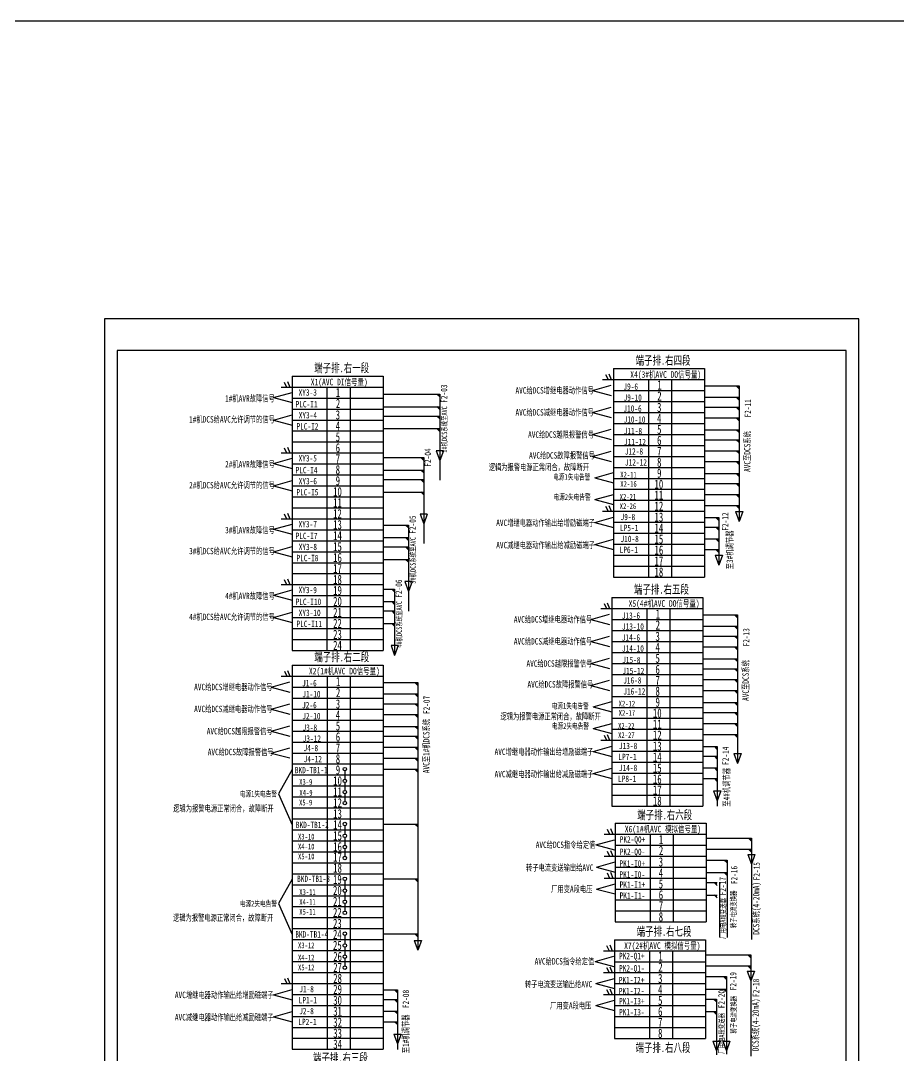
# Model space of a CAD drawing. Header units: millimetres. Extents: x -2527 to 7788, y -1442 to 1215.
# Drawn here: x 4668 to 5359, y -1030 to -215 of the extents above; entities that cross this region are included whole.
import ezdxf

# ---------------------------------------------------------------- set-up
doc = ezdxf.new("R2010")
doc.units = ezdxf.units.MM
doc.header["$MEASUREMENT"] = 0
doc.styles.get("Standard").update_dxf_attribs({"font": '', "width": 0.7, "height": 6})
doc.styles.get('Standard').set_extended_font_data('SimSun')

msp = doc.modelspace()

# ---------------------------------------------------------------- hatches: boundary and pattern name
for points in [[(5231.33, -502.92), (5233.59, -505.19), (5233.59, -502.92)], [(4995.67, -509.4), (4997.93, -511.67), (4997.93, -509.4)], [(5231.33, -511.83), (5233.59, -514.1), (5233.59, -511.83)], [(4995.67, -519.18), (4997.93, -521.45), (4997.93, -519.18)], [(5231.33, -519.66), (5233.59, -521.92), (5233.59, -519.66)], [(4995.67, -526.68), (4997.93, -528.95), (4997.93, -526.68)], [(5231.33, -528.21), (5233.59, -530.48), (5233.59, -528.21)], [(4995.67, -536.46), (4997.93, -538.73), (4997.93, -536.46)], [(5231.33, -537.47), (5233.59, -539.74), (5233.59, -537.47)], [(5231.33, -545.3), (5233.59, -547.57), (5233.59, -545.3)], [(4982.92, -559.39), (4985.18, -561.66), (4985.18, -559.39)], [(5231.33, -553.94), (5233.59, -556.21), (5233.59, -553.94)], [(4982.92, -569.17), (4985.18, -571.44), (4985.18, -569.17)], [(5231.33, -562.58), (5233.59, -564.85), (5233.59, -562.58)], [(4982.92, -576.67), (4985.18, -578.94), (4985.18, -576.67)], [(5231.33, -572.03), (5233.59, -574.3), (5233.59, -572.03)], [(4982.92, -586.45), (4985.18, -588.72), (4985.18, -586.45)], [(5231.33, -579.86), (5233.59, -582.13), (5233.59, -579.86)], [(5231.33, -588.5), (5233.59, -590.77), (5233.59, -588.5)], [(5231.33, -597.14), (5233.59, -599.41), (5233.59, -597.14)], [(5215.39, -606.65), (5217.65, -608.92), (5217.65, -606.65)], [(4970.89, -612.49), (4973.15, -614.76), (4973.15, -612.49)], [(5215.39, -614.26), (5217.65, -616.53), (5217.65, -614.26)], [(4970.89, -622.28), (4973.15, -624.55), (4973.15, -622.28)], [(5215.39, -623.39), (5217.65, -625.66), (5217.65, -623.39)], [(4970.89, -629.77), (4973.15, -632.04), (4973.15, -629.77)], [(5215.39, -631.79), (5217.65, -634.05), (5217.65, -631.79)], [(4970.89, -639.56), (4973.15, -641.83), (4973.15, -639.56)], [(4960.04, -662.89), (4962.3, -665.16), (4962.3, -662.89)], [(4960.04, -672.67), (4962.3, -674.94), (4962.3, -672.67)], [(4960.04, -680.17), (4962.3, -682.44), (4962.3, -680.17)], [(5230.06, -683.2), (5232.32, -685.47), (5232.32, -683.2)], [(4960.04, -689.95), (4962.3, -692.22), (4962.3, -689.95)], [(5230.06, -692.11), (5232.32, -694.38), (5232.32, -692.11)], [(5230.06, -699.94), (5232.32, -702.21), (5232.32, -699.94)], [(5230.06, -708.5), (5232.32, -710.76), (5232.32, -708.5)], [(5230.06, -717.76), (5232.32, -720.02), (5232.32, -717.76)], [(5230.06, -725.58), (5232.32, -727.85), (5232.32, -725.58)], [(4978.27, -736.44), (4980.52, -738.71), (4980.52, -736.44)], [(5230.06, -734.22), (5232.32, -736.49), (5232.32, -734.22)], [(4978.27, -745.35), (4980.52, -747.62), (4980.52, -745.35)], [(5230.06, -742.86), (5232.32, -745.13), (5232.32, -742.86)], [(4978.27, -753.18), (4980.52, -755.45), (4980.52, -753.18)], [(5230.06, -752.32), (5232.32, -754.58), (5232.32, -752.32)], [(4978.27, -761.74), (4980.52, -764.01), (4980.52, -761.74)], [(5230.06, -760.14), (5232.32, -762.41), (5232.32, -760.14)], [(4978.27, -771), (4980.52, -773.27), (4980.52, -771)], [(5230.06, -768.78), (5232.32, -771.05), (5232.32, -768.78)], [(4978.27, -778.83), (4980.52, -781.09), (4980.52, -778.83)], [(5230.06, -777.42), (5232.32, -779.69), (5232.32, -777.42)], [(4978.26, -787.47), (4980.52, -789.73), (4980.52, -787.47)], [(5214.13, -786.93), (5216.38, -789.2), (5216.38, -786.93)], [(4978.26, -796.11), (4980.52, -798.37), (4980.52, -796.11)], [(5214.13, -794.54), (5216.38, -796.81), (5216.38, -794.54)], [(4978.26, -804.75), (4980.52, -807.01), (4980.52, -804.75)], [(5214.13, -803.67), (5216.38, -805.94), (5216.38, -803.67)], [(5214.13, -812.07), (5216.38, -814.34), (5216.38, -812.07)], [(4978.26, -847.95), (4980.52, -850.21), (4980.52, -847.95)], [(5241.02, -859.1), (5243.28, -861.37), (5243.28, -859.1)], [(5241.02, -867.74), (5243.28, -870.01), (5243.28, -867.74)], [(5221.83, -876.26), (5224.09, -878.53), (5224.09, -876.26)], [(5221.83, -886.05), (5224.09, -888.32), (5224.09, -886.05)], [(4978.26, -891.15), (4980.52, -893.41), (4980.52, -891.15)], [(5214, -893.92), (5216.26, -896.19), (5216.26, -893.92)], [(5214, -903.71), (5216.26, -905.97), (5216.26, -903.71)], [(4978.26, -934.35), (4980.52, -936.61), (4980.52, -934.35)], [(5240.53, -950.87), (5242.78, -953.14), (5242.78, -950.87)], [(5240.53, -959.51), (5242.78, -961.78), (5242.78, -959.51)], [(5221.33, -968.04), (5223.59, -970.3), (5223.59, -968.04)], [(4962.33, -978.41), (4964.59, -980.68), (4964.59, -978.41)], [(5221.33, -977.82), (5223.59, -980.09), (5223.59, -977.82)], [(4962.33, -986.02), (4964.59, -988.29), (4964.59, -986.02)], [(5213.5, -985.69), (5215.76, -987.96), (5215.76, -985.69)], [(4962.33, -995.15), (4964.59, -997.42), (4964.59, -995.15)], [(5213.5, -995.48), (5215.76, -997.75), (5215.76, -995.48)], [(4962.33, -1003.55), (4964.59, -1005.82), (4964.59, -1003.55)]]:
    msp.add_hatch(color=0).paths.add_polyline_path(points)

# ---------------------------------------------------------------- linework, layer by layer
at = {"color": 0}
for p, q in [((4881.51, -495.25), (4953.26, -495.25)), ((4881.51, -495.25), (4949.62, -495.25)), ((4881.51, -495.25), (4881.51, -711.25)), ((4904.98, -495.25), (4949.62, -495.25)), ((4904.98, -495.25), (4949.62, -495.25)), ((4953.26, -495.25), (4953.26, -711.25)), ((5134.64, -489.33), (5206.39, -489.33)), ((5134.64, -489.33), (5202.75, -489.33)), ((5206.39, -489.33), (5206.39, -653.49)), ((4881.51, -503.89), (4953.26, -503.89)), ((4881.51, -503.89), (4949.62, -503.89)), ((4904.98, -503.89), (4949.62, -503.89)), ((4904.98, -503.89), (4949.62, -503.89)), ((4909.04, -503.89), (4909.04, -711.25)), ((4927.17, -503.89), (4927.17, -711.25)), ((5118.17, -506.61), (5132.87, -502.47)), ((5134.64, -497.97), (5206.39, -497.97)), ((5134.64, -497.97), (5202.75, -497.97)), ((5158.11, -497.97), (5202.75, -497.97)), ((5158.11, -497.97), (5202.75, -497.97)), ((5162.17, -497.97), (5162.17, -653.49)), ((5180.3, -497.97), (5180.3, -653.49)), ((5206.39, -502.92), (5233.59, -502.92)), ((5231.33, -502.92), (5233.59, -505.19)), ((5233.59, -502.92), (5233.59, -609.63)), ((4866.81, -512.16), (4881.51, -508.01)), ((4866.81, -512.16), (4881.51, -516.08)), ((4881.51, -512.53), (4953.26, -512.53)), ((4881.51, -512.53), (4949.62, -512.53)), ((4904.98, -512.53), (4949.62, -512.53)), ((4904.98, -512.53), (4949.62, -512.53)), ((4995.67, -509.4), (4997.93, -511.67)), ((4997.93, -509.4), (4997.93, -577.15)), ((5118.17, -506.61), (5132.87, -510.54)), ((5134.64, -506.61), (5206.39, -506.61)), ((5134.64, -506.61), (5202.75, -506.61)), ((5158.11, -506.61), (5202.75, -506.61)), ((5158.11, -506.61), (5202.75, -506.61)), ((5206.39, -511.83), (5233.59, -511.83)), ((5231.33, -511.83), (5233.59, -514.1)), ((4881.51, -521.17), (4953.26, -521.17)), ((4881.51, -521.17), (4949.62, -521.17)), ((4904.98, -521.17), (4949.62, -521.17)), ((4904.98, -521.17), (4949.62, -521.17)), ((4904.98, -521.17), (4949.62, -521.17)), ((4904.98, -521.17), (4949.62, -521.17)), ((4995.67, -519.18), (4997.93, -521.45)), ((5118.17, -523.89), (5132.87, -519.75)), ((5134.64, -515.25), (5206.39, -515.25)), ((5134.64, -515.25), (5202.75, -515.25)), ((5158.11, -515.25), (5202.75, -515.25)), ((5158.11, -515.25), (5202.75, -515.25)), ((5158.11, -515.25), (5202.75, -515.25)), ((5158.11, -515.25), (5202.75, -515.25)), ((5206.39, -519.66), (5233.59, -519.66)), ((5231.33, -519.66), (5233.59, -521.92)), ((4866.81, -529.81), (4881.51, -525.67)), ((4995.67, -526.68), (4997.93, -528.95)), ((5118.17, -523.89), (5132.87, -527.82)), ((5134.64, -523.89), (5206.39, -523.89)), ((5134.64, -523.89), (5202.75, -523.89)), ((5206.39, -528.21), (5233.59, -528.21)), ((5231.33, -528.21), (5233.59, -530.48)), ((4866.81, -529.81), (4881.51, -533.74)), ((4881.51, -529.81), (4953.26, -529.81)), ((4881.51, -529.81), (4949.62, -529.81)), ((4995.67, -536.46), (4997.93, -538.73)), ((5118.17, -541.17), (5132.87, -537.03)), ((5134.64, -532.53), (5206.39, -532.53)), ((5134.64, -532.53), (5202.75, -532.53)), ((5206.39, -537.47), (5233.59, -537.47)), ((5231.33, -537.47), (5233.59, -539.74)), ((4881.51, -538.45), (4953.26, -538.45)), ((4881.51, -538.45), (4949.62, -538.45)), ((5118.17, -541.17), (5132.87, -545.1)), ((5134.64, -541.17), (5206.39, -541.17)), ((5134.64, -541.17), (5202.75, -541.17)), ((5158.11, -541.17), (5202.75, -541.17)), ((5158.11, -541.17), (5202.75, -541.17)), ((5206.39, -545.3), (5233.59, -545.3)), ((5231.33, -545.3), (5233.59, -547.57)), ((4881.51, -547.09), (4953.26, -547.09)), ((4881.51, -547.09), (4949.62, -547.09)), ((4904.98, -547.09), (4949.62, -547.09)), ((4904.98, -547.09), (4949.62, -547.09)), ((5134.64, -549.81), (5206.39, -549.81)), ((5134.64, -549.81), (5202.75, -549.81)), ((5158.11, -549.81), (5202.75, -549.81)), ((5158.11, -549.81), (5202.75, -549.81)), ((4866.81, -564), (4881.51, -559.85)), ((4881.51, -555.73), (4953.26, -555.73)), ((4881.51, -555.73), (4949.62, -555.73)), ((4904.98, -555.73), (4949.62, -555.73)), ((4904.98, -555.73), (4949.62, -555.73)), ((4982.92, -559.39), (4985.18, -561.66)), ((4985.18, -559.39), (4985.18, -627.15)), ((5000.77, -553.96), (4995.1, -553.96)), ((4995.1, -553.96), (4997.93, -561.64)), ((5000.77, -553.96), (4997.93, -561.64)), ((5118.17, -558.45), (5132.87, -554.31)), ((5118.17, -558.45), (5132.87, -562.38)), ((5134.64, -558.45), (5206.39, -558.45)), ((5134.64, -558.45), (5202.75, -558.45)), ((5158.11, -558.45), (5202.75, -558.45)), ((5158.11, -558.45), (5202.75, -558.45)), ((5206.39, -553.94), (5233.59, -553.94)), ((5231.33, -553.94), (5233.59, -556.21)), ((4866.81, -564), (4881.51, -567.92)), ((4881.51, -564.37), (4953.26, -564.37)), ((4881.51, -564.37), (4949.62, -564.37)), ((4904.98, -564.37), (4949.62, -564.37)), ((4904.98, -564.37), (4949.62, -564.37)), ((4982.92, -569.17), (4985.18, -571.44)), ((5134.64, -567.09), (5206.39, -567.09)), ((5134.64, -567.09), (5202.75, -567.09)), ((5158.11, -567.09), (5202.75, -567.09)), ((5158.11, -567.09), (5202.75, -567.09)), ((5158.11, -567.09), (5202.75, -567.09)), ((5158.11, -567.09), (5202.75, -567.09)), ((5158.11, -567.09), (5202.75, -567.09)), ((5158.11, -567.09), (5202.75, -567.09)), ((5206.39, -562.58), (5233.59, -562.58)), ((5231.33, -562.58), (5233.59, -564.85)), ((4866.81, -581.65), (4881.51, -577.51)), ((4881.51, -573.01), (4953.26, -573.01)), ((4881.51, -573.01), (4949.62, -573.01)), ((4904.98, -573.01), (4949.62, -573.01)), ((4904.98, -573.01), (4949.62, -573.01)), ((4904.98, -573.01), (4949.62, -573.01)), ((4904.98, -573.01), (4949.62, -573.01)), ((4904.98, -573.01), (4949.62, -573.01)), ((4904.98, -573.01), (4949.62, -573.01)), ((4982.92, -576.67), (4985.18, -578.94)), ((5119.94, -575.23), (5134.64, -571.09)), ((5119.94, -575.23), (5134.64, -579.16)), ((5134.64, -575.73), (5206.39, -575.73)), ((5134.64, -575.73), (5202.75, -575.73)), ((5158.11, -575.73), (5202.75, -575.73)), ((5158.11, -575.73), (5202.75, -575.73)), ((5206.39, -572.03), (5233.59, -572.03)), ((5231.33, -572.03), (5233.59, -574.3)), ((4866.81, -581.65), (4881.51, -585.58)), ((4881.51, -581.65), (4953.26, -581.65)), ((4881.51, -581.65), (4949.62, -581.65)), ((4904.98, -581.65), (4949.62, -581.65)), ((4904.98, -581.65), (4949.62, -581.65)), ((4982.92, -586.45), (4985.18, -588.72)), ((5134.64, -584.37), (5206.39, -584.37)), ((5134.64, -584.37), (5202.75, -584.37)), ((5158.11, -584.37), (5202.75, -584.37)), ((5158.11, -584.37), (5202.75, -584.37)), ((5206.39, -579.86), (5233.59, -579.86)), ((5231.33, -579.86), (5233.59, -582.13)), ((4881.51, -590.29), (4953.26, -590.29)), ((4881.51, -590.29), (4949.62, -590.29)), ((4904.98, -590.29), (4949.62, -590.29)), ((4904.98, -590.29), (4949.62, -590.29)), ((5119.94, -592.51), (5134.64, -588.37)), ((5119.94, -592.51), (5134.64, -596.44)), ((5134.64, -593.01), (5202.75, -593.01)), ((5134.64, -593.01), (5206.39, -593.01)), ((5206.39, -588.5), (5233.59, -588.5)), ((5231.33, -588.5), (5233.59, -590.77)), ((4881.51, -598.93), (4949.62, -598.93)), ((4881.51, -598.93), (4953.26, -598.93)), ((5134.64, -601.65), (5202.75, -601.65)), ((5134.64, -601.65), (5206.39, -601.65)), ((5206.39, -597.14), (5233.59, -597.14)), ((5230.76, -601.96), (5233.59, -609.63)), ((5230.76, -601.96), (5236.42, -601.96)), ((5231.33, -597.14), (5233.59, -599.41)), ((5236.42, -601.96), (5233.59, -609.63)), ((4881.51, -607.57), (4949.62, -607.57)), ((4881.51, -607.57), (4953.26, -607.57)), ((4988.01, -603.95), (4982.35, -603.95)), ((4982.35, -603.95), (4985.18, -611.63)), ((4988.01, -603.95), (4985.18, -611.63)), ((5119.94, -610.57), (5134.64, -606.42)), ((5119.94, -610.57), (5134.64, -614.49)), ((5134.64, -610.29), (5206.39, -610.29)), ((5206.39, -606.66), (5217.66, -606.66)), ((5215.39, -606.65), (5217.65, -608.92)), ((5217.66, -606.66), (5217.66, -643.97)), ((4866.81, -615.84), (4881.51, -611.69)), ((4866.81, -615.84), (4881.51, -619.76)), ((4881.51, -616.21), (4953.26, -616.21)), ((4970.89, -612.49), (4973.15, -614.76)), ((4973.16, -612.49), (4973.16, -680.25)), ((5134.64, -618.93), (5206.39, -618.93)), ((5206.39, -614.26), (5217.66, -614.26)), ((5215.39, -614.26), (5217.65, -616.53)), ((4881.51, -624.85), (4953.26, -624.85)), ((4970.89, -622.28), (4973.15, -624.55)), ((5119.94, -627.85), (5134.64, -623.7)), ((5206.39, -623.4), (5217.66, -623.4)), ((5215.39, -623.39), (5217.65, -625.66)), ((4866.81, -633.49), (4881.51, -629.35)), ((4866.81, -633.49), (4881.51, -637.42)), ((4881.51, -633.49), (4953.26, -633.49)), ((4970.89, -629.77), (4973.15, -632.04)), ((5119.94, -627.85), (5134.64, -631.77)), ((5134.64, -627.57), (5206.39, -627.57)), ((5206.39, -631.79), (5217.66, -631.79)), ((5215.39, -631.79), (5217.65, -634.05)), ((4881.51, -642.13), (4953.26, -642.13)), ((4970.89, -639.56), (4973.15, -641.83)), ((5134.64, -636.21), (5206.39, -636.21)), ((5214.83, -636.29), (5220.49, -636.29)), ((5214.83, -636.29), (5217.66, -643.97)), ((5220.49, -636.29), (5217.66, -643.97)), ((4881.51, -650.77), (4953.26, -650.77)), ((5134.64, -644.85), (5206.39, -644.85)), ((4881.51, -659.41), (4953.26, -659.41)), ((4975.99, -657.06), (4970.32, -657.06)), ((4970.32, -657.06), (4973.16, -664.73)), ((4975.99, -657.06), (4973.16, -664.73)), ((5134.64, -653.49), (5206.39, -653.49)), ((4866.81, -667.68), (4881.51, -663.53)), ((4866.81, -667.68), (4881.51, -671.6)), ((4960.04, -662.89), (4962.3, -665.16)), ((4962.31, -662.89), (4962.31, -715.13)), ((4881.51, -668.05), (4953.26, -668.05)), ((4960.04, -672.67), (4962.3, -674.94)), ((5133.38, -669.62), (5205.13, -669.62)), ((5133.38, -669.62), (5201.48, -669.62)), ((5205.13, -669.62), (5205.13, -833.78)), ((4866.81, -685.33), (4881.51, -681.19)), ((4881.51, -676.69), (4953.26, -676.69)), ((4960.04, -680.17), (4962.3, -682.44)), ((5116.9, -686.9), (5131.61, -682.75)), ((5133.38, -678.26), (5205.13, -678.26)), ((5133.38, -678.26), (5201.48, -678.26)), ((5156.84, -678.26), (5201.48, -678.26)), ((5156.84, -678.26), (5201.48, -678.26)), ((5160.9, -678.26), (5160.9, -833.78)), ((5179.03, -678.26), (5179.03, -833.78)), ((5205.13, -683.2), (5232.32, -683.2)), ((5230.06, -683.2), (5232.32, -685.47)), ((5232.32, -683.2), (5232.32, -800.14)), ((4866.81, -685.33), (4881.51, -689.26)), ((4881.51, -685.33), (4953.26, -685.33)), ((4960.04, -689.95), (4962.3, -692.22)), ((5116.9, -686.9), (5131.61, -690.82)), ((5133.38, -686.9), (5205.13, -686.9)), ((5133.38, -686.9), (5201.48, -686.9)), ((5156.84, -686.9), (5201.48, -686.9)), ((5156.84, -686.9), (5201.48, -686.9)), ((5205.13, -692.11), (5232.32, -692.11)), ((5230.06, -692.11), (5232.32, -694.38)), ((4881.51, -693.97), (4953.26, -693.97)), ((5116.9, -704.18), (5131.61, -700.03)), ((5133.38, -695.54), (5205.13, -695.54)), ((5133.38, -695.54), (5201.48, -695.54)), ((5156.84, -695.54), (5201.48, -695.54)), ((5156.84, -695.54), (5201.48, -695.54)), ((5156.84, -695.54), (5201.48, -695.54)), ((5156.84, -695.54), (5201.48, -695.54)), ((5205.13, -699.94), (5232.32, -699.94)), ((5230.06, -699.94), (5232.32, -702.21)), ((4881.51, -702.61), (4953.26, -702.61)), ((4965.14, -707.45), (4959.48, -707.45)), ((4959.48, -707.45), (4962.31, -715.13)), ((4965.14, -707.45), (4962.31, -715.13)), ((5116.9, -704.18), (5131.61, -708.1)), ((5133.38, -704.18), (5205.13, -704.18)), ((5133.38, -704.18), (5201.48, -704.18)), ((5205.13, -708.5), (5232.32, -708.5)), ((5230.06, -708.5), (5232.32, -710.76)), ((4881.51, -711.25), (4953.26, -711.25)), ((5133.38, -712.82), (5205.13, -712.82)), ((5133.38, -712.82), (5201.48, -712.82)), ((4881.58, -722.86), (4953.33, -722.86)), ((4881.58, -722.86), (4949.68, -722.86)), ((4881.58, -722.86), (4881.58, -1025.26)), ((4905.04, -722.86), (4949.68, -722.86)), ((4905.04, -722.86), (4949.68, -722.86)), ((4953.33, -722.86), (4953.33, -817.9)), ((5116.9, -721.46), (5131.61, -717.31)), ((5116.9, -721.46), (5131.61, -725.38)), ((5133.38, -721.46), (5205.13, -721.46)), ((5133.38, -721.46), (5201.48, -721.46)), ((5156.84, -721.46), (5201.48, -721.46)), ((5156.84, -721.46), (5201.48, -721.46)), ((5205.13, -717.76), (5232.32, -717.76)), ((5230.06, -717.76), (5232.32, -720.02)), ((4881.58, -731.5), (4953.33, -731.5)), ((4881.58, -731.5), (4949.68, -731.5)), ((4905.04, -731.5), (4949.68, -731.5)), ((4905.04, -731.5), (4949.68, -731.5)), ((4909.11, -731.5), (4909.11, -869.74)), ((4927.23, -731.5), (4927.23, -869.74)), ((5133.38, -730.1), (5205.13, -730.1)), ((5133.38, -730.1), (5201.48, -730.1)), ((5156.84, -730.1), (5201.48, -730.1)), ((5156.84, -730.1), (5201.48, -730.1)), ((5205.13, -725.58), (5232.32, -725.58)), ((5230.06, -725.58), (5232.32, -727.85)), ((4865.11, -740.14), (4879.81, -735.99)), ((4865.11, -740.14), (4879.81, -744.06)), ((4881.58, -740.14), (4953.33, -740.14)), ((4881.58, -740.14), (4949.68, -740.14)), ((4905.04, -740.14), (4949.68, -740.14)), ((4905.04, -740.14), (4949.68, -740.14)), ((4953.33, -736.44), (4980.53, -736.44)), ((4978.27, -736.44), (4980.52, -738.71)), ((4980.53, -736.44), (4980.6, -947.19)), ((5116.9, -738.74), (5131.61, -734.59)), ((5116.9, -738.74), (5131.61, -742.66)), ((5133.38, -738.74), (5205.13, -738.74)), ((5133.38, -738.74), (5201.48, -738.74)), ((5156.84, -738.74), (5201.48, -738.74)), ((5156.84, -738.74), (5201.48, -738.74)), ((5205.13, -734.22), (5232.32, -734.22)), ((5230.06, -734.22), (5232.32, -736.49)), ((4881.58, -748.78), (4953.33, -748.78)), ((4881.58, -748.78), (4949.68, -748.78)), ((4905.04, -748.78), (4949.68, -748.78)), ((4905.04, -748.78), (4949.68, -748.78)), ((4905.04, -748.78), (4949.68, -748.78)), ((4905.04, -748.78), (4949.68, -748.78)), ((4953.33, -745.35), (4980.53, -745.35)), ((4978.27, -745.35), (4980.52, -747.62)), ((5133.38, -747.38), (5205.13, -747.38)), ((5133.38, -747.38), (5201.48, -747.38)), ((5156.84, -747.38), (5201.48, -747.38)), ((5156.84, -747.38), (5201.48, -747.38)), ((5156.84, -747.38), (5201.48, -747.38)), ((5156.84, -747.38), (5201.48, -747.38)), ((5156.84, -747.38), (5201.48, -747.38)), ((5156.84, -747.38), (5201.48, -747.38)), ((5205.13, -742.86), (5232.32, -742.86)), ((5230.06, -742.86), (5232.32, -745.13)), ((4865.11, -757.42), (4879.81, -753.27)), ((4865.11, -757.42), (4879.81, -761.34)), ((4881.58, -757.42), (4953.33, -757.42)), ((4881.58, -757.42), (4949.68, -757.42)), ((4953.33, -753.18), (4980.53, -753.18)), ((4978.27, -753.18), (4980.52, -755.45)), ((5118.67, -755.52), (5133.38, -751.37)), ((5118.67, -755.52), (5133.38, -759.44)), ((5133.38, -756.02), (5205.13, -756.02)), ((5133.38, -756.02), (5201.48, -756.02)), ((5156.84, -756.02), (5201.48, -756.02)), ((5156.84, -756.02), (5201.48, -756.02)), ((5205.13, -752.32), (5232.32, -752.32)), ((5230.06, -752.32), (5232.32, -754.58)), ((4953.33, -761.74), (4980.53, -761.74)), ((4978.27, -761.74), (4980.52, -764.01)), ((5133.38, -764.66), (5205.13, -764.66)), ((5133.38, -764.66), (5201.48, -764.66)), ((5156.84, -764.66), (5201.48, -764.66)), ((5156.84, -764.66), (5201.48, -764.66)), ((5205.13, -760.14), (5232.32, -760.14)), ((5230.06, -760.14), (5232.32, -762.41)), ((4865.11, -774.7), (4879.81, -770.55)), ((4881.58, -766.06), (4953.33, -766.06)), ((4881.58, -766.06), (4949.68, -766.06)), ((4953.33, -771), (4980.53, -771)), ((4978.27, -771), (4980.52, -773.27)), ((5118.67, -772.8), (5133.38, -768.65)), ((5118.67, -772.8), (5133.38, -776.72)), ((5133.38, -773.3), (5201.48, -773.3)), ((5133.38, -773.3), (5205.13, -773.3)), ((5205.13, -768.78), (5232.32, -768.78)), ((5230.06, -768.78), (5232.32, -771.05)), ((4865.11, -774.7), (4879.81, -778.62)), ((4881.58, -774.7), (4953.33, -774.7)), ((4881.58, -774.7), (4949.68, -774.7)), ((4905.04, -774.7), (4949.68, -774.7)), ((4905.04, -774.7), (4949.68, -774.7)), ((4953.33, -778.83), (4980.53, -778.83)), ((4978.27, -778.83), (4980.52, -781.09)), ((5133.38, -781.94), (5201.48, -781.94)), ((5133.38, -781.94), (5205.13, -781.94)), ((5205.13, -777.42), (5232.32, -777.42)), ((5230.06, -777.42), (5232.32, -779.69)), ((4865.11, -791.98), (4879.81, -787.83)), ((4881.58, -783.34), (4953.33, -783.34)), ((4881.58, -783.34), (4949.68, -783.34)), ((4905.04, -783.34), (4949.68, -783.34)), ((4905.04, -783.34), (4949.68, -783.34)), ((4953.33, -787.47), (4980.53, -787.47)), ((4978.26, -787.47), (4980.52, -789.73)), ((5118.67, -790.85), (5133.38, -786.7)), ((5205.13, -786.94), (5216.39, -786.94)), ((5214.13, -786.93), (5216.38, -789.2)), ((5216.39, -786.94), (5216.39, -833.85)), ((4865.11, -791.98), (4879.81, -795.9)), ((4881.58, -791.98), (4953.33, -791.98)), ((4881.58, -791.98), (4949.68, -791.98)), ((4905.04, -791.98), (4949.68, -791.98)), ((4905.04, -791.98), (4949.68, -791.98)), ((4953.33, -796.11), (4980.53, -796.11)), ((4978.26, -796.11), (4980.52, -798.37)), ((5118.67, -790.85), (5133.38, -794.78)), ((5133.38, -790.58), (5205.13, -790.58)), ((5205.13, -794.55), (5216.39, -794.55)), ((5214.13, -794.54), (5216.38, -796.81)), ((5229.49, -792.47), (5232.32, -800.14)), ((5229.49, -792.47), (5235.16, -792.47)), ((5235.16, -792.47), (5232.32, -800.14)), ((4881.58, -804.99), (4870.82, -824.19)), ((4881.58, -800.62), (4953.33, -800.62)), ((4881.58, -800.62), (4949.68, -800.62)), ((4905.04, -800.62), (4949.68, -800.62)), ((4905.04, -800.62), (4949.68, -800.62)), ((4905.04, -800.62), (4949.68, -800.62)), ((4905.04, -800.62), (4949.68, -800.62)), ((4905.04, -800.62), (4949.68, -800.62)), ((4905.04, -800.62), (4949.68, -800.62)), ((4923.12, -805.99), (4923.12, -812.6)), ((4953.33, -804.75), (4980.53, -804.75)), ((4978.26, -804.75), (4980.52, -807.01)), ((5118.67, -808.13), (5133.38, -803.98)), ((5133.38, -799.22), (5205.13, -799.22)), ((5205.13, -803.68), (5216.39, -803.68)), ((5214.13, -803.67), (5216.38, -805.94)), ((4881.58, -809.26), (4953.33, -809.26)), ((4881.58, -809.26), (4949.68, -809.26)), ((4905.04, -809.26), (4949.68, -809.26)), ((4905.04, -809.26), (4949.68, -809.26)), ((5118.67, -808.13), (5133.38, -812.06)), ((5133.38, -807.86), (5205.13, -807.86)), ((5205.13, -812.08), (5216.39, -812.08)), ((5214.13, -812.07), (5216.38, -814.34)), ((4881.58, -817.9), (4953.33, -817.9)), ((4881.58, -817.9), (4949.68, -817.9)), ((4905.04, -817.9), (4949.68, -817.9)), ((4905.04, -817.9), (4949.68, -817.9)), ((4923.08, -815.32), (4923.08, -821.4)), ((4953.33, -817.9), (4953.33, -1007.98)), ((5133.38, -816.5), (5205.13, -816.5)), ((5133.38, -816.5), (5205.13, -816.5)), ((5213.56, -821.89), (5219.22, -821.89)), ((5213.56, -821.89), (5216.39, -829.56)), ((5219.22, -821.89), (5216.39, -829.56)), ((4870.82, -824.19), (4881.58, -848.5)), ((4881.58, -826.54), (4949.68, -826.54)), ((4881.58, -826.54), (4953.33, -826.54)), ((5133.38, -825.14), (5205.13, -825.14)), ((4881.58, -835.18), (4949.68, -835.18)), ((4881.58, -835.18), (4953.33, -835.18)), ((5133.38, -833.78), (5205.13, -833.78)), ((4881.58, -843.82), (4953.33, -843.82)), ((4881.58, -852.46), (4953.33, -852.46)), ((4923.12, -849.19), (4923.12, -855.8)), ((4953.33, -847.95), (4980.53, -847.95)), ((4978.26, -847.95), (4980.52, -850.21)), ((5135.93, -847.22), (5207.68, -847.22)), ((5135.93, -847.22), (5204.04, -847.22)), ((5135.93, -847.22), (5135.93, -924.98)), ((5159.4, -847.22), (5204.04, -847.22)), ((5159.4, -847.22), (5204.04, -847.22)), ((5207.68, -847.22), (5207.68, -924.98)), ((4881.58, -861.1), (4953.33, -861.1)), ((4923.08, -858.52), (4923.08, -864.6)), ((5120.85, -864.4), (5135.55, -860.25)), ((5135.93, -855.86), (5207.68, -855.86)), ((5135.93, -855.86), (5204.04, -855.86)), ((5159.4, -855.86), (5204.04, -855.86)), ((5159.4, -855.86), (5204.04, -855.86)), ((5163.46, -855.86), (5163.46, -924.98)), ((5181.59, -855.86), (5181.59, -924.98)), ((5207.68, -859.1), (5243.28, -859.1)), ((5241.02, -859.1), (5243.28, -861.37)), ((5243.28, -859.1), (5243.28, -938.9)), ((4881.58, -869.74), (4953.33, -869.74)), ((4881.58, -869.74), (4953.33, -869.74)), ((4881.58, -869.74), (4949.68, -869.74)), ((4905.04, -869.74), (4949.68, -869.74)), ((4905.04, -869.74), (4949.68, -869.74)), ((4909.11, -869.74), (4909.11, -1025.26)), ((4927.23, -869.74), (4927.23, -1025.26)), ((5120.85, -864.4), (5135.55, -868.33)), ((5135.93, -864.5), (5207.68, -864.5)), ((5135.93, -864.5), (5204.04, -864.5)), ((5159.4, -864.5), (5204.04, -864.5)), ((5159.4, -864.5), (5204.04, -864.5)), ((5207.68, -867.74), (5243.28, -867.74)), ((5241.02, -867.74), (5243.28, -870.01)), ((4881.58, -878.38), (4953.33, -878.38)), ((4881.58, -878.38), (4949.68, -878.38)), ((4905.04, -878.38), (4949.68, -878.38)), ((4905.04, -878.38), (4949.68, -878.38)), ((5121.17, -881.78), (5135.87, -877.63)), ((5135.93, -873.14), (5207.68, -873.14)), ((5135.93, -873.14), (5204.04, -873.14)), ((5159.4, -873.14), (5204.04, -873.14)), ((5159.4, -873.14), (5204.04, -873.14)), ((5159.4, -873.14), (5204.04, -873.14)), ((5159.4, -873.14), (5204.04, -873.14)), ((5221.83, -876.26), (5224.09, -878.53)), ((5224.1, -876.26), (5224.1, -937.25)), ((5240.45, -871.94), (5243.28, -879.62)), ((5240.45, -871.94), (5246.11, -871.94)), ((5246.11, -871.94), (5243.28, -879.62)), ((4881.58, -887.02), (4953.33, -887.02)), ((4881.58, -887.02), (4949.68, -887.02)), ((4905.04, -887.02), (4949.68, -887.02)), ((4905.04, -887.02), (4949.68, -887.02)), ((4905.04, -887.02), (4949.68, -887.02)), ((4905.04, -887.02), (4949.68, -887.02)), ((5121.17, -881.78), (5135.87, -885.7)), ((5135.93, -881.78), (5207.68, -881.78)), ((5135.93, -881.78), (5204.04, -881.78)), ((5221.83, -886.05), (5224.09, -888.32)), ((4881.58, -891.39), (4870.82, -910.59)), ((4881.58, -895.66), (4953.33, -895.66)), ((4881.58, -895.66), (4949.68, -895.66)), ((4923.12, -892.39), (4923.12, -899)), ((4953.33, -891.15), (4980.53, -891.15)), ((4978.26, -891.15), (4980.52, -893.41)), ((5121.23, -899.06), (5135.93, -894.91)), ((5135.93, -890.42), (5207.68, -890.42)), ((5135.93, -890.42), (5204.04, -890.42)), ((5214, -893.92), (5216.26, -896.19)), ((5218.15, -893.71), (5218.15, -937.05)), ((4923.08, -901.72), (4923.08, -907.8)), ((5121.23, -899.06), (5135.93, -902.98)), ((5135.93, -899.06), (5207.68, -899.06)), ((5135.93, -899.06), (5204.04, -899.06)), ((5159.4, -899.06), (5204.04, -899.06)), ((5159.4, -899.06), (5204.04, -899.06)), ((5214, -903.71), (5216.26, -905.97)), ((4870.82, -910.59), (4881.58, -934.9)), ((4881.58, -904.3), (4953.33, -904.3)), ((4881.58, -904.3), (4949.68, -904.3)), ((5135.93, -907.7), (5207.68, -907.7)), ((5135.93, -907.7), (5204.04, -907.7)), ((5159.4, -907.7), (5204.04, -907.7)), ((5159.4, -907.7), (5204.04, -907.7)), ((4881.58, -912.94), (4953.33, -912.94)), ((4881.58, -912.94), (4949.68, -912.94)), ((4905.04, -912.94), (4949.68, -912.94)), ((4905.04, -912.94), (4949.68, -912.94)), ((5135.93, -916.34), (5207.68, -916.34)), ((5135.93, -916.34), (5204.04, -916.34)), ((5159.4, -916.34), (5204.04, -916.34)), ((5159.4, -916.34), (5204.04, -916.34)), ((4881.58, -921.58), (4953.33, -921.58)), ((4881.58, -921.58), (4949.68, -921.58)), ((4905.04, -921.58), (4949.68, -921.58)), ((4905.04, -921.58), (4949.68, -921.58)), ((5135.93, -924.98), (5207.68, -924.98)), ((5135.93, -924.98), (5204.04, -924.98)), ((5159.4, -924.98), (5204.04, -924.98)), ((5159.4, -924.98), (5204.04, -924.98)), ((5159.4, -924.98), (5204.04, -924.98)), ((5159.4, -924.98), (5204.04, -924.98)), ((5159.4, -924.98), (5204.04, -924.98)), ((5159.4, -924.98), (5204.04, -924.98)), ((4881.58, -930.22), (4953.33, -930.22)), ((4881.58, -930.22), (4949.68, -930.22)), ((4905.04, -930.22), (4949.68, -930.22)), ((4905.04, -930.22), (4949.68, -930.22)), ((4923.12, -935.59), (4923.12, -942.2)), ((4953.33, -934.35), (4980.53, -934.35)), ((4978.26, -934.35), (4980.52, -936.61)), ((4881.58, -938.86), (4953.33, -938.86)), ((4881.58, -938.86), (4949.68, -938.86)), ((4905.04, -938.86), (4949.68, -938.86)), ((4905.04, -938.86), (4949.68, -938.86)), ((4905.04, -938.86), (4949.68, -938.86)), ((4905.04, -938.86), (4949.68, -938.86)), ((4905.04, -938.86), (4949.68, -938.86)), ((4905.04, -938.86), (4949.68, -938.86)), ((4977.77, -939.52), (4980.6, -947.19)), ((4977.77, -939.52), (4983.43, -939.52)), ((4983.43, -939.52), (4980.6, -947.19)), ((5135.43, -938.99), (5207.18, -938.99)), ((5135.43, -938.99), (5203.54, -938.99)), ((5135.43, -938.99), (5135.43, -1016.75)), ((5158.9, -938.99), (5203.54, -938.99)), ((5158.9, -938.99), (5203.54, -938.99)), ((5207.18, -938.99), (5207.18, -1016.75)), ((4881.58, -947.5), (4953.33, -947.5)), ((4881.58, -947.5), (4949.68, -947.5)), ((4905.04, -947.5), (4949.68, -947.5)), ((4905.04, -947.5), (4949.68, -947.5)), ((4923.08, -944.92), (4923.08, -951)), ((5120.35, -956.17), (5135.05, -952.03)), ((5135.43, -947.63), (5207.18, -947.63)), ((5135.43, -947.63), (5203.54, -947.63)), ((5158.9, -947.63), (5203.54, -947.63)), ((5158.9, -947.63), (5203.54, -947.63)), ((5162.96, -947.63), (5162.96, -1016.75)), ((5181.09, -947.63), (5181.09, -1016.75)), ((5207.18, -950.87), (5242.78, -950.87)), ((5240.53, -950.87), (5242.78, -953.14)), ((5242.78, -950.87), (5242.78, -1030.68)), ((4881.58, -956.14), (4953.33, -956.14)), ((4881.58, -956.14), (4949.68, -956.14)), ((4905.04, -956.14), (4949.68, -956.14)), ((4905.04, -956.14), (4949.68, -956.14)), ((4953.33, -956.14), (4953.33, -1025.26)), ((5120.35, -956.17), (5135.05, -960.1)), ((5135.43, -956.27), (5207.18, -956.27)), ((5135.43, -956.27), (5203.54, -956.27)), ((5158.9, -956.27), (5203.54, -956.27)), ((5158.9, -956.27), (5203.54, -956.27)), ((5207.18, -959.51), (5242.78, -959.51)), ((5240.53, -959.51), (5242.78, -961.78)), ((4881.58, -964.78), (4949.68, -964.78)), ((4881.58, -964.78), (4953.33, -964.78)), ((5135.43, -964.91), (5207.18, -964.91)), ((5135.43, -964.91), (5203.54, -964.91)), ((5158.9, -964.91), (5203.54, -964.91)), ((5158.9, -964.91), (5203.54, -964.91)), ((5158.9, -964.91), (5203.54, -964.91)), ((5158.9, -964.91), (5203.54, -964.91)), ((5221.33, -968.04), (5223.59, -970.3)), ((5223.6, -968.04), (5223.6, -1029.02)), ((5239.95, -963.72), (5242.78, -971.39)), ((5239.95, -963.72), (5245.61, -963.72)), ((5245.61, -963.72), (5242.78, -971.39)), ((4881.58, -973.42), (4949.68, -973.42)), ((4881.58, -973.42), (4953.33, -973.42)), ((5120.67, -973.55), (5135.38, -969.4)), ((5120.67, -973.55), (5135.38, -977.47)), ((5135.43, -973.55), (5207.18, -973.55)), ((5135.43, -973.55), (5203.54, -973.55)), ((4866.88, -982.33), (4881.58, -978.18)), ((4866.88, -982.33), (4881.58, -986.26)), ((4881.58, -982.06), (4953.33, -982.06)), ((4953.33, -978.42), (4964.59, -978.42)), ((4962.33, -978.41), (4964.59, -980.68)), ((4964.59, -978.42), (4964.59, -1025.33)), ((5135.43, -982.19), (5207.18, -982.19)), ((5135.43, -982.19), (5203.54, -982.19)), ((5221.33, -977.82), (5223.59, -980.09)), ((4881.58, -990.7), (4953.33, -990.7)), ((4953.33, -986.03), (4964.59, -986.03)), ((4962.33, -986.02), (4964.59, -988.29)), ((5120.73, -990.83), (5135.43, -986.68)), ((5120.73, -990.83), (5135.43, -994.75)), ((5135.43, -990.83), (5207.18, -990.83)), ((5135.43, -990.83), (5203.54, -990.83)), ((5158.9, -990.83), (5203.54, -990.83)), ((5158.9, -990.83), (5203.54, -990.83)), ((5213.5, -985.69), (5215.76, -987.96)), ((5215.77, -985.69), (5215.77, -1029.52)), ((4866.88, -999.61), (4881.58, -995.46)), ((4866.88, -999.61), (4881.58, -1003.54)), ((4881.58, -999.34), (4953.33, -999.34)), ((4953.33, -995.16), (4964.59, -995.16)), ((4962.33, -995.15), (4964.59, -997.42)), ((5135.43, -999.47), (5207.18, -999.47)), ((5135.43, -999.47), (5203.54, -999.47)), ((5158.9, -999.47), (5203.54, -999.47)), ((5158.9, -999.47), (5203.54, -999.47)), ((5213.5, -995.48), (5215.76, -997.75)), ((4881.58, -1007.98), (4953.33, -1007.98)), ((4953.33, -1003.56), (4964.59, -1003.56)), ((4962.33, -1003.55), (4964.59, -1005.82)), ((5135.43, -1008.11), (5207.18, -1008.11)), ((5135.43, -1008.11), (5203.54, -1008.11)), ((5158.9, -1008.11), (5203.54, -1008.11)), ((5158.9, -1008.11), (5203.54, -1008.11)), ((4881.58, -1016.62), (4953.33, -1016.62)), ((4961.76, -1013.37), (4967.43, -1013.37)), ((4961.76, -1013.37), (4964.59, -1021.04)), ((4967.43, -1013.37), (4964.59, -1021.04)), ((5135.43, -1016.75), (5207.18, -1016.75)), ((5135.43, -1016.75), (5203.54, -1016.75)), ((5158.9, -1016.75), (5203.54, -1016.75)), ((5158.9, -1016.75), (5203.54, -1016.75)), ((5158.9, -1016.75), (5203.54, -1016.75)), ((5158.9, -1016.75), (5203.54, -1016.75)), ((5158.9, -1016.75), (5203.54, -1016.75)), ((5158.9, -1016.75), (5203.54, -1016.75)), ((4881.58, -1025.26), (4953.33, -1025.26)), ((5212.94, -1018.76), (5215.77, -1026.43)), ((5212.94, -1018.76), (5218.6, -1018.76)), ((5218.6, -1018.76), (5215.77, -1026.43)), ((5220.77, -1018.83), (5223.6, -1026.5)), ((5220.77, -1018.83), (5226.43, -1018.83)), ((5226.43, -1018.83), (5223.6, -1026.5))]:
    msp.add_line(p, q, dxfattribs=at)
at = {"color": 0, "lineweight": -3, "ltscale": 1000}
for p, q in [((5128.51, -493.98), (5130.37, -497.97)), ((5131.03, -493.46), (5132.87, -497.97)), ((5134.64, -489.33), (5134.64, -653.49)), ((4872.97, -503.89), (4881.51, -503.89)), ((4875.38, -499.9), (4877.24, -503.89)), ((4877.9, -499.38), (4879.74, -503.89)), ((5126.1, -497.97), (5134.64, -497.97)), ((4953.26, -509.4), (4997.93, -509.4)), ((4953.26, -519.3), (4997.93, -519.3)), ((4953.26, -526.68), (4997.93, -526.68)), ((4953.26, -536.58), (4997.93, -536.58)), ((4875.38, -551.74), (4877.24, -555.73)), ((4877.9, -551.22), (4879.74, -555.73)), ((4872.97, -555.73), (4881.51, -555.73)), ((4953.26, -559.39), (4985.18, -559.39)), ((4953.26, -569.29), (4985.18, -569.29)), ((4953.26, -576.67), (4985.18, -576.67)), ((4953.26, -586.57), (4985.18, -586.57)), ((5126.1, -601.65), (5134.64, -601.65)), ((5128.51, -597.66), (5130.37, -601.65)), ((5131.03, -597.14), (5132.87, -601.65)), ((4872.97, -607.57), (4881.51, -607.57)), ((4875.38, -603.58), (4877.24, -607.57)), ((4877.9, -603.06), (4879.74, -607.57)), ((4953.26, -612.49), (4973.16, -612.49)), ((4953.26, -622.4), (4973.16, -622.4)), ((4953.26, -629.77), (4973.16, -629.77)), ((4953.26, -639.68), (4973.16, -639.68)), ((4872.97, -659.41), (4881.51, -659.41)), ((4875.38, -655.42), (4877.24, -659.41)), ((4877.9, -654.9), (4879.74, -659.41)), ((4953.26, -662.89), (4962.31, -662.89)), ((4953.26, -672.79), (4962.31, -672.79)), ((5127.25, -674.26), (5129.11, -678.26)), ((5129.76, -673.74), (5131.61, -678.26)), ((5133.38, -669.62), (5133.38, -833.78)), ((4953.26, -680.17), (4962.31, -680.17)), ((5124.83, -678.26), (5133.38, -678.26)), ((4953.26, -690.07), (4962.31, -690.07)), ((4873.04, -731.5), (4881.58, -731.5)), ((4875.45, -727.5), (4877.31, -731.5)), ((4877.97, -726.98), (4879.81, -731.5)), ((5124.83, -781.94), (5133.38, -781.94)), ((5127.25, -777.94), (5129.11, -781.94)), ((5129.76, -777.42), (5131.61, -781.94)), ((4923.21, -824.12), (4923.13, -830.05)), ((5129.8, -851.86), (5131.66, -855.86)), ((5132.32, -851.34), (5134.16, -855.86)), ((5127.39, -855.86), (5135.93, -855.86)), ((4923.21, -867.32), (4923.13, -873.25)), ((5129.8, -869.14), (5131.66, -873.14)), ((5132.32, -868.62), (5134.16, -873.14)), ((5127.39, -873.14), (5135.93, -873.14)), ((5207.68, -876.26), (5224.1, -876.26)), ((5129.8, -886.42), (5131.66, -890.42)), ((5132.32, -885.9), (5134.16, -890.42)), ((5207.68, -886.17), (5224.1, -886.17)), ((5127.39, -890.42), (5135.93, -890.42)), ((5207.68, -893.92), (5216.27, -893.92)), ((5207.68, -903.82), (5216.27, -903.82)), ((4923.21, -910.52), (4923.13, -916.45)), ((5129.3, -943.63), (5131.16, -947.63)), ((5131.82, -943.11), (5133.66, -947.63)), ((5126.89, -947.63), (5135.43, -947.63)), ((4923.21, -953.72), (4923.13, -959.65)), ((5129.3, -960.91), (5131.16, -964.91)), ((5131.82, -960.39), (5133.66, -964.91)), ((4877.97, -968.9), (4879.81, -973.42)), ((5126.89, -964.91), (5135.43, -964.91)), ((5207.18, -968.04), (5223.6, -968.04)), ((4873.04, -973.42), (4881.58, -973.42)), ((4875.45, -969.42), (4877.31, -973.42)), ((5126.89, -982.19), (5135.43, -982.19)), ((5129.3, -978.19), (5131.16, -982.19)), ((5131.82, -977.67), (5133.66, -982.19)), ((5207.18, -977.94), (5223.6, -977.94)), ((5207.18, -985.69), (5215.77, -985.69)), ((5207.18, -995.6), (5215.77, -995.6))]:
    msp.add_line(p, q, dxfattribs=at)
at = {"color": 1, "lineweight": -3, "ltscale": 1000}
msp.add_lwpolyline([(-1784.68, -215.41), (7786.06, -215.41), (7786.06, -1442.2), (-1784.68, -1442.2)], close=True, dxfattribs=at)
at = {"color": 0}
for points in [[(4733.91, -450.14), (4733.91, -1290.14), (5327.91, -1290.14), (5327.91, -450.14)], [(4743.91, -475.14), (4743.91, -1280.14), (5317.91, -1280.14), (5317.91, -475.14)]]:
    msp.add_lwpolyline(points, close=True, dxfattribs=at)
for centre in [(4923.12, -804.63), (4923.12, -813.96), (4923.12, -822.76), (4923.12, -831.41), (4923.12, -847.83), (4923.12, -857.16), (4923.12, -865.96), (4923.12, -874.61), (4923.12, -891.03), (4923.12, -900.36), (4923.12, -909.16), (4923.12, -917.81), (4923.12, -934.23), (4923.12, -943.56), (4923.12, -952.36), (4923.12, -961.01)]:
    msp.add_circle(centre, 1.36, dxfattribs=at)

# ---------------------------------------------------------------- texts
at = {"color": 0, "width": 0.7}
for s, height, p in [('端子排.右四段', 6.804, (5152.1, -486.26)), ('端子排.右一段', 6.804, (4898.96, -492.18)), ('X1(AVC DI信号量)', 5.184, (4896.26, -502.48)), ('X4(3#机AVC DO信号量)', 5.184, (5147.89, -496.56)), ('1', 7.2, (4916.02, -511.75)), ('AVC给DCS增继电器动作信号', 5.04, (5057.49, -509)), ('J9-6', 5.04, (5142.49, -505.98)), ('1', 7.2, (5169.16, -505.83)), ('1#机AVR故障信号', 5.04, (4828.8, -515.32)), ('XY3-3', 5.04, (4886.68, -510.61)), ('J9-10', 5.04, (5142.62, -514.62)), ('2', 7.2, (5169.16, -514.47)), ('2', 7.2, (5169.16, -514.47)), ('PLC-I1', 5.04, (4884.32, -519.9)), ('2', 7.2, (4916.02, -520.39)), ('2', 7.2, (4916.02, -520.39)), ('AVC给DCS减继电器动作信号', 5.04, (5057.49, -526.28)), ('J10-6', 5.04, (5142.49, -523.26)), ('3', 7.2, (5169.01, -523.43)), ('3', 7.2, (5169.01, -523.43)), ('1#机DCS给AVC允许调节的信号\u3000', 5.04, (4800.46, -531.79)), ('XY3-4', 5.04, (4886.76, -528.55)), ('3', 7.2, (4915.88, -529.35)), ('3', 7.2, (4915.88, -529.35)), ('J10-10', 5.04, (5142.62, -531.9)), ('4', 7.2, (5169.01, -532.07)), ('4', 7.2, (5169.01, -532.07)), ('PLC-I2', 5.04, (4885, -537.3)), ('4', 7.2, (4915.88, -537.99)), ('4', 7.2, (4915.88, -537.99)), ('J11-8', 5.04, (5142.81, -540.94)), ('5', 7.2, (5169.01, -540.71)), ('5', 7.2, (5169.01, -540.71)), ('5', 7.2, (4915.88, -546.63)), ('5', 7.2, (4915.88, -546.63)), ('AVC给DCS越限报警信号', 5.04, (5067.43, -543.78)), ('J11-12', 5.04, (5142.95, -549.58)), ('6', 7.2, (5169.01, -549.35)), ('6', 7.2, (5169.01, -549.35)), ('6', 7.2, (4915.88, -555.27)), ('6', 7.2, (4915.88, -555.27)), ('J12-8', 5.04, (5143.59, -557.03)), ('7', 7.2, (5169.01, -557.99)), ('7', 7.2, (5169.01, -557.99)), ('2#机AVR故障信号', 5.04, (4828.8, -567.16)), ('XY3-5', 5.04, (4886.68, -562.45)), ('7', 7.2, (4915.88, -563.91)), ('7', 7.2, (4915.88, -563.91)), ('AVC给DCS故障报警信号', 5.04, (5068.2, -560.17)), ('J12-12', 5.04, (5143.72, -565.67)), ('8', 7.2, (5169.01, -566.63)), ('8', 7.2, (5169.01, -566.63)), ('PLC-I4', 5.04, (4884.32, -571.74)), ('8', 7.2, (4915.88, -572.55)), ('8', 7.2, (4915.88, -572.55)), ('逻辑为报警电源正常闭合，故障断开', 5.04, (5036.39, -569.4)), ('9', 7.2, (5169.01, -575.27)), ('9', 7.2, (5169.01, -575.27)), ('2#机DCS给AVC允许调节的信号\u3000', 5.04, (4800.46, -583.63)), ('XY3-6', 5.04, (4886.76, -580.39)), ('9', 7.2, (4915.88, -581.19)), ('9', 7.2, (4915.88, -581.19)), ('电源1失电告警', 4.536, (5087.22, -576.86)), ('X2-11', 4.536, (5140.01, -575.05)), ('X2-16', 4.536, (5140.02, -582.39)), ('10', 7.2, (5167.01, -583.91)), ('10', 7.2, (5167.01, -583.91)), ('PLC-I5', 5.04, (4885, -589.14)), ('10', 7.2, (4913.88, -589.83)), ('10', 7.2, (4913.88, -589.83)), ('11', 7.2, (5167.01, -592.55)), ('11', 7.2, (5167.01, -592.55)), ('11', 7.2, (4913.88, -598.47)), ('11', 7.2, (4913.88, -598.47)), ('电源2失电告警', 4.536, (5087.43, -592.68)), ('X2-21', 4.536, (5139.56, -592.55)), ('12', 7.2, (5167.01, -601.19)), ('12', 7.2, (5167.01, -601.19)), ('12', 7.2, (4913.88, -607.11)), ('12', 7.2, (4913.88, -607.11)), ('X2-26', 4.536, (5139.57, -599.89)), ('13', 7.2, (5167.01, -609.83)), ('XY3-7', 5.04, (4886.68, -614.29)), ('13', 7.2, (4913.88, -615.75)), ('AVC增继电器动作输出给增励磁端子', 5.04, (5042.3, -613.22)), ('J9-8', 5.04, (5140.25, -608.62)), ('3#机AVR故障信号', 5.04, (4828.8, -619)), ('PLC-I7', 5.04, (4884.32, -623.58)), ('14', 7.2, (4913.88, -624.39)), ('LP5-1', 5.04, (5139.81, -617.29)), ('14', 7.2, (5167.01, -618.47)), ('XY3-8', 5.04, (4886.76, -632.23)), ('15', 7.2, (4913.88, -633.03)), ('AVC减继电器动作输出给减励磁端子', 5.04, (5042.31, -630.8)), ('J10-8', 5.04, (5140.2, -625.91)), ('15', 7.2, (5167.01, -627.11)), ('3#机DCS给AVC允许调节的信号\u3000', 5.04, (4800.46, -635.47)), ('16', 7.2, (4913.88, -641.67)), ('LP6-1', 5.04, (5139.53, -634.45)), ('16', 7.2, (5167.01, -635.75)), ('PLC-I8', 5.04, (4885, -640.98)), ('17', 7.2, (4913.88, -650.31)), ('17', 7.2, (5167.01, -644.39)), ('18', 7.2, (5167.01, -653.03)), ('18', 7.2, (4913.88, -658.95)), ('端子排.右五段', 6.804, (5150.83, -666.54)), ('4#机AVR故障信号', 5.04, (4828.8, -670.84)), ('XY3-9', 5.04, (4886.68, -666.13)), ('19', 7.2, (4913.88, -667.59)), ('PLC-I10', 5.04, (4884.32, -675.42)), ('20', 7.2, (4913.88, -676.23)), ('X5(4#机AVC DO信号量)', 5.184, (5146.62, -676.84)), ('4#机DCS给AVC允许调节的信号\u3000', 5.04, (4800.46, -687.31)), ('XY3-10', 5.04, (4886.76, -684.07)), ('21', 7.2, (4913.88, -684.87)), ('AVC给DCS增继电器动作信号', 5.04, (5056.22, -689.29)), ('J13-6', 5.04, (5141.23, -686.26)), ('1', 7.2, (5167.89, -686.11)), ('PLC-I11', 5.04, (4885, -692.82)), ('22', 7.2, (4913.88, -693.51)), ('J13-10', 5.04, (5141.36, -694.9)), ('2', 7.2, (5167.89, -694.75)), ('2', 7.2, (5167.89, -694.75)), ('23', 7.2, (4913.88, -702.15)), ('J14-6', 5.04, (5141.23, -703.54)), ('3', 7.2, (5167.75, -703.71)), ('3', 7.2, (5167.75, -703.71)), ('24', 7.2, (4913.88, -710.79)), ('AVC给DCS减继电器动作信号', 5.04, (5056.22, -706.57)), ('J14-10', 5.04, (5141.36, -712.18)), ('4', 7.2, (5167.75, -712.35)), ('4', 7.2, (5167.75, -712.35)), ('端子排.右二段', 6.804, (4899.03, -719.78)), ('J15-8', 5.04, (5141.55, -721.22)), ('5', 7.2, (5167.75, -720.99)), ('5', 7.2, (5167.75, -720.99)), ('X2(1#机AVC DO信号量)', 5.184, (4894.82, -730.08)), ('AVC给DCS越限报警信号', 5.04, (5066.16, -724.06)), ('J15-12', 5.04, (5141.68, -729.86)), ('6', 7.2, (5167.75, -729.63)), ('6', 7.2, (5167.75, -729.63)), ('1', 7.2, (4916.09, -739.35)), ('J16-8', 5.04, (5142.32, -737.32)), ('7', 7.2, (5167.75, -738.27)), ('7', 7.2, (5167.75, -738.27)), ('AVC给DCS增继电器动作信号', 5.04, (4804.42, -742.53)), ('J1-6', 5.04, (4889.43, -739.51)), ('2', 7.2, (4916.09, -747.99)), ('2', 7.2, (4916.09, -747.99)), ('AVC给DCS故障报警信号', 5.04, (5066.93, -740.45)), ('J16-12', 5.04, (5142.45, -745.96)), ('8', 7.2, (5167.75, -746.91)), ('8', 7.2, (5167.75, -746.91)), ('J1-10', 5.04, (4889.56, -748.15)), ('9', 7.2, (5167.75, -755.55)), ('9', 7.2, (5167.75, -755.55)), ('AVC给DCS减继电器动作信号', 5.04, (4804.42, -759.81)), ('J2-6', 5.04, (4889.43, -756.79)), ('3', 7.2, (4915.95, -756.96)), ('3', 7.2, (4915.95, -756.96)), ('电源1失电告警', 4.536, (5085.95, -757.14)), ('X2-12', 4.536, (5138.74, -755.33)), ('10', 7.2, (5165.74, -764.19)), ('10', 7.2, (5165.74, -764.19)), ('J2-10', 5.04, (4889.56, -765.43)), ('4', 7.2, (4915.95, -765.6)), ('4', 7.2, (4915.95, -765.6)), ('逻辑为报警电源正常闭合，故障断开', 5.04, (5045.68, -765.67)), ('X2-17', 4.536, (5138.76, -762.67)), ('AVC给DCS越限报警信号', 5.04, (4814.36, -777.31)), ('J3-8', 5.04, (4889.75, -774.46)), ('5', 7.2, (4915.95, -774.24)), ('5', 7.2, (4915.95, -774.24)), ('电源2失电告警', 4.536, (5086.16, -772.97)), ('X2-22', 4.536, (5138.29, -772.84)), ('11', 7.2, (5165.74, -772.83)), ('11', 7.2, (5165.74, -772.83)), ('J3-12', 5.04, (4889.88, -783.1)), ('6', 7.2, (4915.95, -782.88)), ('6', 7.2, (4915.95, -782.88)), ('X2-27', 4.536, (5138.31, -780.17)), ('12', 7.2, (5165.74, -781.47)), ('12', 7.2, (5165.74, -781.47)), ('AVC给DCS故障报警信号', 5.04, (4815.14, -793.69)), ('J4-8', 5.04, (4890.53, -790.56)), ('7', 7.2, (4915.95, -791.52)), ('7', 7.2, (4915.95, -791.52)), ('AVC增继电器动作输出给增励磁端子', 5.04, (5041.04, -793.5)), ('J13-8', 5.04, (5138.98, -788.9)), ('13', 7.2, (5165.74, -790.11)), ('J4-12', 5.04, (4890.66, -799.2)), ('8', 7.2, (4915.95, -800.16)), ('8', 7.2, (4915.95, -800.16)), ('LP7-1', 5.04, (5138.54, -797.57)), ('14', 7.2, (5165.74, -798.75)), ('BKD-TB1-1', 5.04, (4883.73, -807.93)), ('9', 7.2, (4915.95, -808.8)), ('9', 7.2, (4915.95, -808.8)), ('AVC减继电器动作输出给减励磁端子', 5.04, (5041.05, -811.08)), ('J14-8', 5.04, (5138.94, -806.19)), ('15', 7.2, (5165.74, -807.39)), ('X3-9', 4.536, (4887.14, -816.97)), ('10', 7.2, (4913.95, -817.44)), ('10', 7.2, (4913.95, -817.44)), ('LP8-1', 5.04, (5138.27, -814.73)), ('16', 7.2, (5165.74, -816.03)), ('电源1失电告警', 4.536, (4840.39, -826.41)), ('X4-9', 4.536, (4887.3, -825.55)), ('11', 7.2, (4913.95, -826.08)), ('11', 7.2, (4913.95, -826.08)), ('17', 7.2, (5165.74, -824.67)), ('X5-9', 4.536, (4887.07, -833.25)), ('12', 7.2, (4913.95, -834.72)), ('12', 7.2, (4913.95, -834.72)), ('18', 7.2, (5165.74, -833.31)), ('逻辑为报警电源正常闭合，故障断开', 5.04, (4787.94, -838.13)), ('13', 7.2, (4913.95, -843.36)), ('端子排.右六段', 6.804, (5153.38, -844.14)), ('BKD-TB1-2', 5.04, (4884.51, -851.13)), ('14', 7.2, (4913.95, -852)), ('15', 7.2, (4913.95, -860.64)), ('X6(1#机AVC 模拟信号量)', 5.184, (5143.58, -854.44)), ('X3-10', 4.536, (4886.21, -860.08)), ('X4-10', 4.536, (4886.21, -867.89)), ('16', 7.2, (4913.95, -869.28)), ('AVC给DCS指令给定值', 5.04, (5073.45, -866.75)), ('PK2-Q0+', 5.04, (5139.54, -862.52)), ('1', 7.2, (5170.44, -863.71)), ('X5-10', 4.536, (4886.21, -875.66)), ('17', 7.2, (4913.93, -877.52)), ('PK2-Q0-', 5.04, (5139.54, -872.26)), ('2', 7.2, (5170.44, -872.35)), ('2', 7.2, (5170.44, -872.35)), ('18', 7.2, (4913.93, -886.16)), ('转子电流变送输出给AVC', 5.04, (5065.75, -884.75)), ('PK1-I0+', 5.04, (5139.37, -881.5)), ('3', 7.2, (5170.3, -881.32)), ('3', 7.2, (5170.3, -881.32)), ('PK1-I0-', 5.04, (5139.37, -890.14)), ('4', 7.2, (5170.3, -889.96)), ('4', 7.2, (5170.3, -889.96)), ('BKD-TB1-3', 5.04, (4885.48, -893.48)), ('19', 7.2, (4913.78, -895.12)), ('厂用变A段电压', 5.04, (5085.59, -901.58)), ('PK1-I1+', 5.04, (5139.51, -898.13)), ('5', 7.2, (5170.3, -898.6)), ('5', 7.2, (5170.3, -898.6)), ('X3-11', 4.536, (4887.21, -903.7)), ('20', 7.2, (4913.78, -903.76)), ('PK1-I1-', 5.04, (5139.51, -906.77)), ('6', 7.2, (5170.3, -907.24)), ('6', 7.2, (5170.3, -907.24)), ('电源2失电告警', 4.536, (4840.39, -912.81)), ('X4-11', 4.536, (4887.21, -911.48)), ('21', 7.2, (4913.78, -912.4)), ('7', 7.2, (5170.3, -915.88)), ('7', 7.2, (5170.3, -915.88)), ('逻辑为报警电源正常闭合，故障断开', 5.04, (4787.75, -924.19)), ('X5-11', 4.536, (4887.21, -919.25)), ('22', 7.2, (4913.78, -921.04)), ('8', 7.2, (5170.3, -924.52)), ('8', 7.2, (5170.3, -924.52)), ('23', 7.2, (4913.78, -929.68)), ('端子排.右七段', 6.804, (5152.89, -935.91)), ('BKD-TB1-4', 5.04, (4884.09, -937.25)), ('24', 7.2, (4913.78, -938.32)), ('X3-12', 4.536, (4886.21, -945.67)), ('25', 7.2, (4913.78, -946.96)), ('X7(2#机AVC 模拟信号量)', 5.184, (5143.08, -946.22)), ('X4-12', 4.536, (4886.21, -955.29)), ('26', 7.2, (4913.95, -955.68)), ('AVC给DCS指令给定值', 5.04, (5072.59, -958.53)), ('PK2-Q1+', 5.04, (5139.04, -954.3)), ('1', 7.2, (5169.95, -955.49)), ('X5-12', 4.536, (4886.21, -963.06)), ('27', 7.2, (4913.95, -964.32)), ('PK2-Q1-', 5.04, (5139.04, -964.03)), ('2', 7.2, (5169.95, -964.13)), ('2', 7.2, (5169.95, -964.13)), ('28', 7.2, (4913.95, -972.96)), ('PK1-I2+', 5.04, (5138.87, -973.27)), ('3', 7.2, (5169.8, -973.09)), ('3', 7.2, (5169.8, -973.09)), ('J1-8', 5.04, (4887.18, -980.38)), ('29', 7.2, (4913.95, -981.6)), ('转子电流变送输出给AVC', 5.04, (5064.89, -976.52)), ('PK1-I2-', 5.04, (5138.87, -981.91)), ('4', 7.2, (5169.8, -981.73)), ('4', 7.2, (5169.8, -981.73)), ('AVC增继电器动作输出给增励磁端子', 5.04, (4789.24, -984.99)), ('LP1-1', 5.04, (4886.74, -989.05)), ('30', 7.2, (4913.95, -990.24)), ('PK1-I3+', 5.04, (5139.02, -989.9)), ('5', 7.2, (5169.8, -990.37)), ('5', 7.2, (5169.8, -990.37)), ('J2-8', 5.04, (4887.14, -997.68)), ('31', 7.2, (4913.95, -998.88)), ('厂用变A段电压', 5.04, (5084.73, -993.35)), ('PK1-I3-', 5.04, (5139.02, -998.54)), ('6', 7.2, (5169.8, -999.01)), ('6', 7.2, (5169.8, -999.01)), ('AVC减继电器动作输出给减励磁端子', 5.04, (4789.25, -1002.57)), ('LP2-1', 5.04, (4886.47, -1006.22)), ('32', 7.2, (4913.95, -1007.52)), ('7', 7.2, (5169.8, -1007.65)), ('7', 7.2, (5169.8, -1007.65)), ('33', 7.2, (4913.95, -1016.16)), ('8', 7.2, (5169.8, -1016.29)), ('8', 7.2, (5169.8, -1016.29)), ('34', 7.2, (4913.95, -1024.8)), ('端子排.右八段', 6.804, (5151.99, -1027.37)), ('端子排.右三段', 6.804, (4898.03, -1035.31))]:
    msp.add_text(s, height=height, dxfattribs=at).set_placement(p)
for s, height, p in [('F2-03', 5.04, (5003.71, -516.27)), ('F2-11', 5.04, (5243, -527.8)), ('1#机DCS系统至AVC', 4.32, (5003.66, -555.55)), ('AVC至DCS系统', 5.04, (5242.52, -570.67)), ('F2-04', 5.04, (4990.9, -566.51)), ('F2-05', 5.04, (4978.93, -619.36)), ('F2-12', 5.04, (5225.19, -616.98)), ('至3#机调节器', 5.04, (5228.75, -647.32)), ('3#机DCS系统至AVC', 4.32, (4978.89, -658.64)), ('F2-06', 5.04, (4968.09, -669.76)), ('4#机DCS系统至AVC', 4.32, (4968.04, -709.04)), ('F2-13', 5.04, (5241.74, -708.09)), ('AVC至DCS系统', 5.04, (5241.25, -750.96)), ('F2-07', 5.04, (4989.94, -761.33)), ('AVC至1#机DCS系统', 5.04, (4989.75, -807.89)), ('F2-14', 5.04, (5225.44, -801.36)), ('至4#机调节器', 5.04, (5226.28, -834.24)), ('F2-16', 5.04, (5232.25, -895.23)), ('F2-15', 5.04, (5249.93, -892.29)), ('F2-17', 5.04, (5223.21, -904.07)), ('转子电流变换器', 4.32, (5231.35, -929.87)), ('DCS系统(4-20mA)', 5.04, (5249.56, -935.02)), ('厂用电A段变送器', 4.32, (5223.08, -938.34)), ('F2-19', 5.04, (5231.43, -978.85)), ('F2-18', 5.04, (5249.43, -984.06)), ('F2-08', 5.04, (4973.64, -992.85)), ('F2-20', 5.04, (5222.18, -992.93)), ('转子电流变换器', 4.32, (5231.43, -1012.8)), ('DCS系统(4-20mA)', 5.04, (5249.06, -1026.8)), ('至1#机调节器', 5.04, (4973.56, -1028.35)), ('厂用电A段变送器', 4.32, (5222, -1028.83))]:
    msp.add_text(s, height=height, rotation=90, dxfattribs=at).set_placement(p)

doc.saveas('drawing.dxf')
